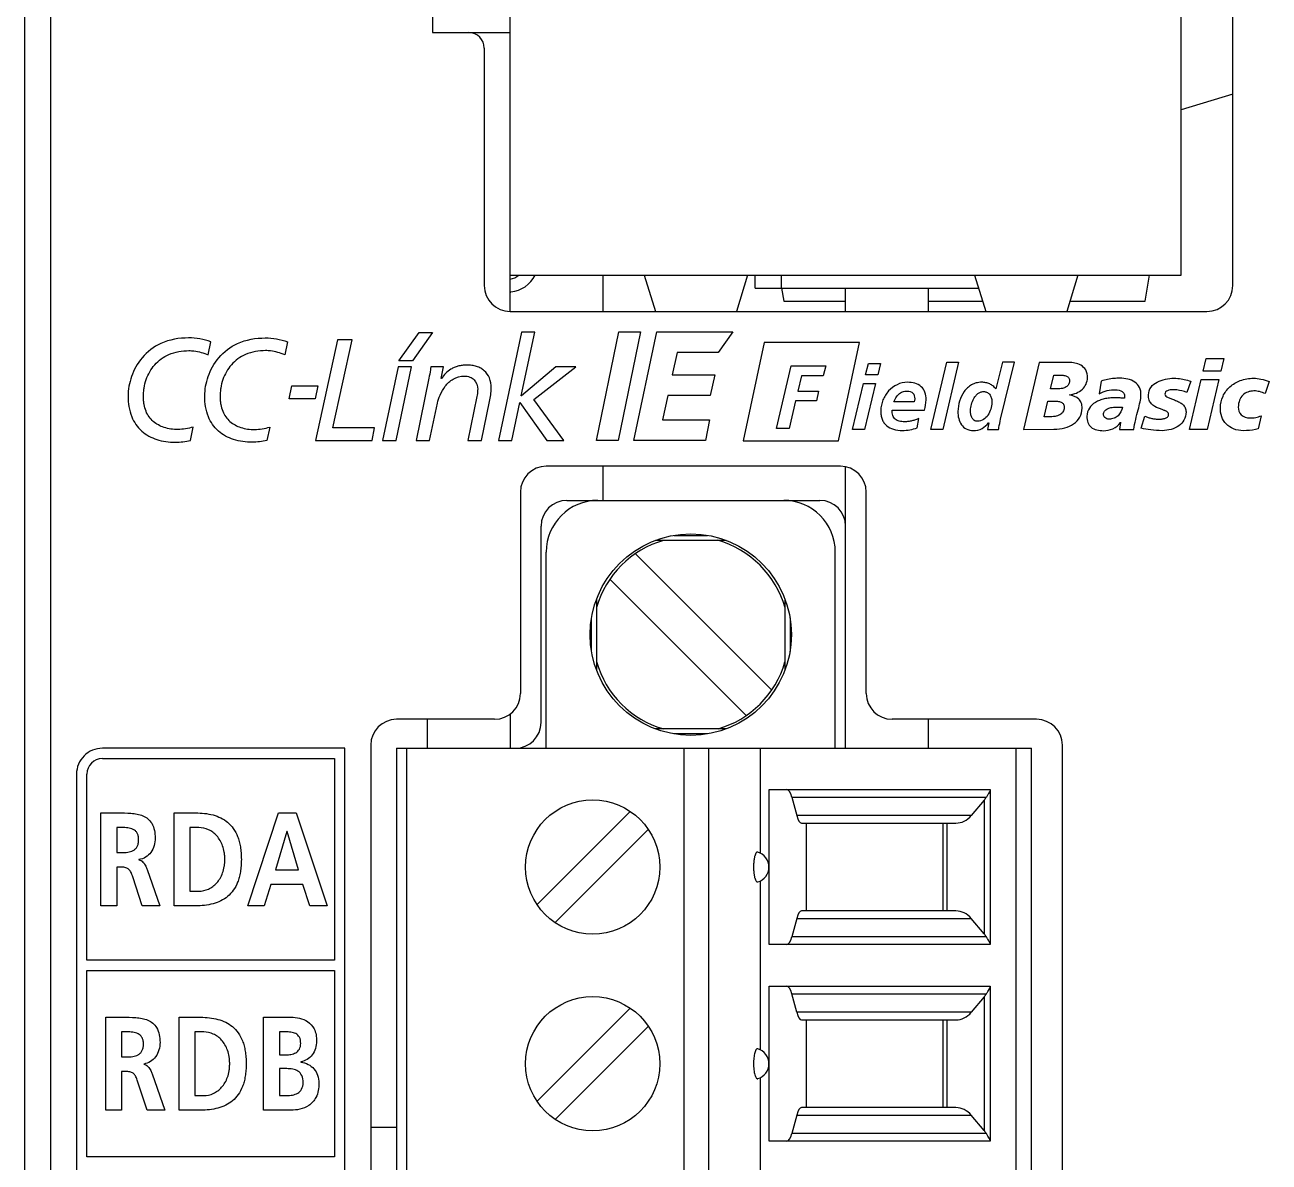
# Model space of a CAD drawing. Extents: x 174.2 to 222.4, y 163.3 to 260.6.
# Drawn here: x 174.17 to 198.28, y 188.76 to 210.78 of the extents above; entities that cross this region are included whole.
import ezdxf

# ---------------------------------------------------------------- set-up
doc = ezdxf.new("R2010")
doc.units = 0
doc.header["$LTSCALE"] = 23.1
doc.layers.get('0').update_dxf_attribs({"linetype": 'CONTINUOUS'})

msp = doc.modelspace()

# ---------------------------------------------------------------- linework, layer by layer
at = {"color": 7, "linetype": 'Continuous'}
for p, q in [((174.173, 168.135), (174.173, 257.135)), ((183.573, 205.235), (183.573, 222.035)), ((197.573, 205.735), (197.573, 221.535)), ((196.573, 205.935), (196.573, 221.335)), ((174.673, 167.635), (174.673, 216.721)), ((182.073, 216.635), (182.073, 210.635)), ((182.073, 210.635), (183.573, 210.635)), ((183.073, 210.335), (183.073, 205.735)), ((197.573, 209.44), (196.573, 209.135)), ((197.558, 209.435), (197.573, 209.435)), ((183.573, 205.935), (196.573, 205.935)), ((185.373, 205.235), (185.373, 205.935)), ((186.173, 205.935), (186.387, 205.235)), ((188.173, 205.935), (187.96, 205.235)), ((188.323, 205.685), (188.323, 205.935)), ((188.823, 205.935), (188.823, 205.685)), ((192.573, 205.935), (192.787, 205.235)), ((194.573, 205.935), (194.36, 205.235)), ((195.873, 205.435), (195.957, 205.935)), ((183.573, 205.61), (183.589, 205.61)), ((188.323, 205.685), (192.65, 205.685)), ((188.832, 205.685), (188.873, 205.435)), ((190.073, 205.235), (190.073, 205.685)), ((191.673, 205.685), (191.673, 205.235)), ((188.873, 205.435), (190.073, 205.435)), ((191.673, 205.435), (192.726, 205.435)), ((194.421, 205.435), (195.873, 205.435)), ((183.573, 205.235), (197.073, 205.235)), ((177.724, 204.394), (177.775, 204.645)), ((179.26, 204.645), (179.208, 204.394)), ((180.228, 204.685), (179.806, 202.734)), ((180.142, 202.98), (180.511, 204.685)), ((180.511, 204.685), (180.228, 204.685)), ((181.42, 204.275), (181.81, 204.829)), ((182.073, 204.829), (181.683, 204.275)), ((181.81, 204.829), (182.073, 204.829)), ((183.793, 204.833), (183.347, 202.735)), ((183.79, 203.602), (184.055, 204.833)), ((184.055, 204.833), (183.793, 204.833)), ((185.246, 202.736), (185.682, 204.836)), ((186.1, 204.836), (185.664, 202.736)), ((185.682, 204.836), (186.1, 204.836)), ((185.968, 202.736), (186.419, 204.836)), ((186.419, 204.836), (187.886, 204.836)), ((187.886, 204.836), (187.604, 204.439)), ((186.809, 204.439), (186.713, 204.005)), ((187.604, 204.439), (186.809, 204.439)), ((188.495, 204.635), (188.09, 202.727)), ((190.34, 204.635), (188.495, 204.635)), ((189.935, 202.727), (190.34, 204.635)), ((181.404, 204.162), (181.102, 202.735)), ((181.365, 202.735), (181.666, 204.162)), ((181.666, 204.162), (181.404, 204.162)), ((181.683, 204.275), (181.42, 204.275)), ((182.285, 204.162), (182.038, 204.162)), ((182.24, 203.936), (182.285, 204.162)), ((184.458, 204.162), (183.795, 203.602)), ((184.036, 203.53), (184.844, 204.162)), ((184.844, 204.162), (184.458, 204.162)), ((188.736, 202.97), (189.02, 204.18)), ((189.02, 204.18), (189.687, 204.18)), ((189.687, 204.18), (189.641, 203.989)), ((190.461, 204.004), (190.516, 204.226)), ((190.516, 204.226), (190.748, 204.226)), ((190.748, 204.226), (190.694, 204.004)), ((191.723, 202.948), (192.031, 204.249)), ((192.263, 204.249), (191.956, 202.948)), ((192.031, 204.249), (192.263, 204.249)), ((193.109, 204.249), (192.984, 203.735)), ((193.073, 203.146), (193.342, 204.249)), ((193.342, 204.249), (193.109, 204.249)), ((193.822, 204.247), (193.516, 202.948)), ((194.4, 204.247), (193.822, 204.247)), ((197.001, 204.076), (197.06, 204.322)), ((197.06, 204.322), (197.399, 204.322)), ((197.399, 204.322), (197.34, 204.076)), ((182, 203.944), (181.751, 202.735)), ((182.246, 203.936), (182.24, 203.936)), ((186.713, 204.005), (187.539, 204.005)), ((187.539, 204.005), (187.452, 203.608)), ((189.218, 203.989), (189.147, 203.69)), ((189.641, 203.989), (189.218, 203.989)), ((190.694, 204.004), (190.461, 204.004)), ((194.045, 203.733), (194.108, 204.001)), ((194.108, 204.001), (194.198, 204.001)), ((197.34, 204.076), (197.001, 204.076)), ((179.291, 203.544), (179.345, 203.791)), ((179.345, 203.791), (179.85, 203.791)), ((179.85, 203.791), (179.799, 203.544)), ((189.147, 203.69), (189.55, 203.69)), ((189.55, 203.69), (189.508, 203.5)), ((190.208, 202.948), (190.421, 203.841)), ((190.421, 203.841), (190.653, 203.841)), ((190.653, 203.841), (190.44, 202.948)), ((194.176, 203.733), (194.045, 203.733)), ((195.025, 203.884), (194.985, 203.64)), ((196.759, 203.883), (196.683, 203.663)), ((196.737, 202.948), (196.963, 203.918)), ((196.963, 203.918), (197.302, 203.918)), ((197.302, 203.918), (197.076, 202.948)), ((198.277, 203.875), (198.199, 203.642)), ((179.799, 203.544), (179.291, 203.544)), ((182.013, 202.735), (182.165, 203.455)), ((182.931, 203.589), (182.755, 202.735)), ((183.018, 202.735), (183.174, 203.488)), ((183.61, 202.735), (183.765, 203.468)), ((183.765, 203.468), (184.282, 202.735)), ((183.795, 203.602), (183.79, 203.602)), ((184.617, 202.735), (184.036, 203.53)), ((186.629, 203.608), (186.527, 203.133)), ((187.452, 203.608), (186.629, 203.608)), ((189.102, 203.5), (188.978, 202.97)), ((189.508, 203.5), (189.102, 203.5)), ((191.404, 203.482), (191.01, 203.482)), ((193.917, 203.193), (193.989, 203.499)), ((193.989, 203.499), (194.073, 203.499)), ((194.409, 203.616), (194.409, 203.619)), ((190.975, 203.322), (191.604, 203.322)), ((195.797, 202.975), (195.87, 203.205)), ((198.122, 203.214), (198.067, 202.962)), ((177.379, 202.736), (177.433, 202.996)), ((178.918, 202.996), (178.863, 202.735)), ((180.949, 202.98), (180.142, 202.98)), ((180.899, 202.734), (180.949, 202.98)), ((186.527, 203.133), (187.437, 203.133)), ((187.437, 203.133), (187.356, 202.736)), ((188.978, 202.97), (188.736, 202.97)), ((191.459, 202.978), (191.493, 203.161)), ((192.845, 203.08), (192.819, 202.948)), ((192.841, 203.08), (192.845, 203.08)), ((193.516, 202.948), (194.109, 202.955)), ((194.011, 203.193), (193.917, 203.193)), ((195.399, 203.083), (195.381, 202.948)), ((195.395, 203.083), (195.396, 203.087)), ((195.396, 203.087), (195.399, 203.083)), ((179.806, 202.734), (180.899, 202.734)), ((181.102, 202.735), (181.365, 202.735)), ((181.751, 202.735), (182.013, 202.735)), ((182.755, 202.735), (183.018, 202.735)), ((183.347, 202.735), (183.61, 202.735)), ((184.282, 202.735), (184.617, 202.735)), ((185.664, 202.736), (185.246, 202.736)), ((187.356, 202.736), (185.968, 202.736)), ((188.09, 202.727), (189.935, 202.727)), ((190.44, 202.948), (190.208, 202.948)), ((191.956, 202.948), (191.723, 202.948)), ((192.819, 202.948), (193.036, 202.948)), ((195.381, 202.948), (195.655, 202.948)), ((197.076, 202.948), (196.737, 202.948)), ((189.973, 202.235), (184.273, 202.235)), ((185.373, 201.575), (185.373, 202.235)), ((190.073, 196.775), (190.073, 202.225)), ((183.773, 201.735), (183.773, 197.835)), ((184.673, 201.575), (189.573, 201.575)), ((190.473, 197.835), (190.473, 201.735)), ((184.173, 197.275), (184.173, 201.075)), ((187.76, 200.8), (186.387, 200.8)), ((186.748, 200.898), (187.399, 200.898)), ((184.273, 196.775), (184.273, 200.575)), ((188.641, 197.902), (186, 200.543)), ((189.873, 196.775), (189.873, 200.575)), ((185.505, 200.049), (188.146, 197.407)), ((185.248, 199.662), (185.248, 198.289)), ((188.898, 199.662), (188.898, 198.289)), ((185.151, 198.65), (185.151, 199.301)), ((188.996, 199.301), (188.996, 198.65)), ((183.573, 197.437), (183.573, 196.775)), ((183.273, 197.335), (181.373, 197.335)), ((181.973, 196.775), (181.973, 197.335)), ((193.773, 197.335), (190.973, 197.335)), ((191.673, 197.335), (191.673, 196.775)), ((187.76, 197.15), (186.387, 197.15)), ((187.399, 197.053), (186.748, 197.053)), ((180.374, 196.775), (175.674, 196.775)), ((180.374, 176.935), (180.374, 196.775)), ((180.873, 196.835), (180.873, 176.835)), ((181.373, 196.775), (181.373, 176.935)), ((181.373, 196.775), (193.673, 196.775)), ((181.573, 176.935), (181.573, 196.775)), ((186.941, 196.775), (186.941, 176.935)), ((187.424, 176.935), (187.424, 196.775)), ((188.424, 194.744), (188.424, 196.775)), ((193.373, 196.775), (193.373, 176.935)), ((193.673, 176.935), (193.673, 196.775)), ((194.273, 176.835), (194.273, 196.835)), ((175.674, 196.575), (180.174, 196.575)), ((180.174, 196.575), (180.174, 192.67)), ((175.174, 196.275), (175.174, 177.435)), ((175.374, 192.67), (175.374, 196.275)), ((188.589, 195.975), (192.873, 195.975)), ((188.589, 194.476), (188.589, 195.975)), ((192.873, 195.975), (192.873, 192.975)), ((189.031, 195.829), (192.8, 195.829)), ((189.031, 195.829), (189.126, 195.472)), ((192.756, 195.768), (192.508, 195.472)), ((192.756, 195.768), (192.756, 193.183)), ((175.645, 193.723), (175.645, 195.523)), ((175.645, 195.523), (175.976, 195.523)), ((177.065, 193.723), (177.065, 195.523)), ((177.065, 195.523), (177.483, 195.523)), ((178.49, 193.723), (179.086, 195.523)), ((179.086, 195.523), (179.432, 195.523)), ((179.432, 195.523), (180.032, 193.723)), ((184.096, 193.752), (185.898, 195.553)), ((192.508, 195.472), (189.126, 195.472)), ((189.221, 195.325), (192.211, 195.325)), ((189.313, 193.625), (189.313, 195.325)), ((191.958, 195.325), (191.958, 193.625)), ((192.04, 193.625), (192.04, 195.325)), ((175.952, 195.239), (175.952, 194.755)), ((176.053, 195.239), (175.952, 195.239)), ((177.372, 195.239), (177.372, 194.007)), ((177.543, 195.239), (177.372, 195.239)), ((179.25, 195.162), (179.029, 194.419)), ((179.255, 195.162), (179.25, 195.162)), ((179.476, 194.419), (179.255, 195.162)), ((186.251, 195.199), (184.449, 193.398)), ((175.952, 194.755), (176.053, 194.755)), ((176.381, 194.618), (176.381, 194.613)), ((175.952, 194.471), (175.952, 193.723)), ((176.05, 194.471), (175.952, 194.471)), ((176.447, 193.723), (176.263, 194.285)), ((176.543, 194.427), (176.789, 193.723)), ((179.029, 194.419), (179.476, 194.419)), ((188.589, 192.975), (188.589, 194.476)), ((178.941, 194.135), (178.808, 193.723)), ((179.561, 194.135), (178.941, 194.135)), ((179.693, 193.723), (179.561, 194.135)), ((188.424, 190.934), (188.424, 194.207)), ((177.372, 194.007), (177.543, 194.007)), ((175.952, 193.723), (175.645, 193.723)), ((176.789, 193.723), (176.447, 193.723)), ((177.483, 193.723), (177.065, 193.723)), ((178.808, 193.723), (178.49, 193.723)), ((180.032, 193.723), (179.693, 193.723)), ((192.211, 193.625), (189.221, 193.625)), ((189.126, 193.479), (189.031, 193.122)), ((189.126, 193.479), (192.508, 193.479)), ((192.756, 193.183), (192.508, 193.479)), ((192.8, 193.122), (189.031, 193.122)), ((192.873, 192.975), (188.589, 192.975)), ((180.174, 192.67), (175.374, 192.67)), ((175.374, 188.86), (175.374, 192.47)), ((175.374, 192.47), (180.174, 192.47)), ((180.174, 192.47), (180.174, 188.86)), ((188.589, 192.165), (192.873, 192.165)), ((188.589, 190.665), (188.589, 192.165)), ((192.873, 192.165), (192.873, 189.165)), ((189.031, 192.019), (192.8, 192.019)), ((189.126, 191.662), (189.031, 192.019)), ((192.756, 191.958), (192.508, 191.662)), ((192.756, 191.958), (192.756, 189.373)), ((184.096, 189.942), (185.898, 191.743)), ((192.508, 191.662), (189.126, 191.662)), ((175.74, 189.766), (175.74, 191.565)), ((175.74, 191.565), (176.07, 191.565)), ((177.16, 189.766), (177.16, 191.565)), ((177.16, 191.565), (177.578, 191.565)), ((178.797, 189.766), (178.797, 191.565)), ((178.797, 191.565), (179.331, 191.565)), ((186.251, 191.389), (184.449, 189.588)), ((189.221, 191.515), (192.211, 191.515)), ((189.313, 189.815), (189.313, 191.515)), ((191.958, 191.515), (191.958, 189.815)), ((192.04, 189.815), (192.04, 191.515)), ((176.046, 191.282), (176.046, 190.797)), ((176.147, 191.282), (176.046, 191.282)), ((177.466, 191.282), (177.466, 190.049)), ((177.637, 191.282), (177.466, 191.282)), ((179.103, 191.282), (179.103, 190.838)), ((179.222, 191.282), (179.103, 191.282)), ((176.046, 190.797), (176.147, 190.797)), ((179.103, 190.838), (179.228, 190.838)), ((179.52, 190.702), (179.52, 190.697)), ((188.589, 189.165), (188.589, 190.665)), ((176.046, 190.513), (176.046, 189.766)), ((176.145, 190.513), (176.046, 190.513)), ((176.476, 190.66), (176.476, 190.655)), ((176.638, 190.47), (176.883, 189.766)), ((179.248, 190.57), (179.103, 190.57)), ((179.103, 190.57), (179.103, 190.049)), ((176.541, 189.766), (176.357, 190.328)), ((188.424, 187.124), (188.424, 190.397)), ((177.466, 190.049), (177.637, 190.049)), ((179.103, 190.049), (179.248, 190.049)), ((176.046, 189.766), (175.74, 189.766)), ((176.883, 189.766), (176.541, 189.766)), ((177.578, 189.766), (177.16, 189.766)), ((179.331, 189.766), (178.797, 189.766)), ((192.211, 189.815), (189.221, 189.815)), ((189.126, 189.669), (189.031, 189.312)), ((189.126, 189.669), (192.508, 189.669)), ((192.756, 189.373), (192.508, 189.669)), ((180.873, 189.435), (181.373, 189.435)), ((192.8, 189.312), (189.031, 189.312)), ((192.873, 189.165), (188.589, 189.165)), ((180.174, 188.86), (175.374, 188.86))]:
    msp.add_line(p, q, dxfattribs=at)
for centre, radius in [((187.073, 198.975), 1.95), ((185.173, 194.475), 1.3), ((185.173, 190.665), 1.3)]:
    msp.add_circle(centre, radius, dxfattribs=at)
for centre, radius, start, end in [((182.773, 210.335), 0.3, 0, 90), ((183.523, 206.207), 0.35, 278.2132, 309.1535), ((183.523, 206.207), 0.6, 276.2707, 333.1054), ((183.573, 205.735), 0.5, 180, 270), ((197.073, 205.735), 0.5, 270, 0), ((184.273, 201.735), 0.5, 90, 180), ((189.973, 201.735), 0.5, 0, 90), ((184.673, 201.075), 0.5, 90, 180), ((185.273, 200.575), 1, 90, 180), ((188.873, 200.575), 1, 0, 90), ((189.573, 201.075), 0.5, 0, 90), ((187.073, 198.975), 1.9, 106.1373, 163.8627), ((187.073, 198.975), 1.9, 15.9444, 74.0556), ((187.073, 198.975), 1.9, 195.9444, 254.0556), ((187.073, 198.975), 1.9, 286.1373, 343.8627), ((183.273, 197.835), 0.5, 270, 0), ((190.973, 197.835), 0.5, 180, 270), ((181.373, 196.835), 0.5, 90, 180), ((183.673, 197.275), 0.5, 270, 0), ((193.773, 196.835), 0.5, 0, 90), ((175.674, 196.275), 0.3, 90.0196, 179.9475), ((188.288, 194.475), 0.3, 285.7837, 74.2163), ((188.288, 190.665), 0.3, 285.7837, 74.2163)]:
    msp.add_arc(centre, radius, start, end, dxfattribs=at)
for centre, ratio, start_param, end_param in [((188.936, 195.475), 0.267949, -0.785398, 0), ((192.373, 196.09), 1, -2.268928, -2.11904), ((189.221, 195.825), 0.267949, -3.926991, -3.141593), ((192.211, 195.825), 0.8391, -3.141593, -2.356194), ((189.221, 193.125), 0.267949, 0, 0.785398), ((192.211, 193.125), 0.8391, -0.785398, 0), ((188.936, 193.475), 0.267949, -3.141593, -2.356194), ((192.373, 192.861), 1, -1.022553, -0.872665), ((188.936, 191.665), 0.267949, -0.785398, 0), ((192.373, 192.28), 1, -2.268928, -2.11904), ((189.221, 192.015), 0.267949, -3.926991, -3.141593), ((192.211, 192.015), 0.8391, -3.141593, -2.356194), ((189.221, 189.315), 0.267949, 0, 0.785398), ((192.211, 189.315), 0.8391, -0.785398, 0), ((188.936, 189.665), 0.267949, -3.141593, -2.356194), ((192.373, 189.051), 1, -1.022553, -0.872665)]:
    msp.add_ellipse(centre, major_axis=(0, 0.5), ratio=ratio, start_param=start_param, end_param=end_param, dxfattribs=at)
for points, knots in [([(177.345, 204.721), (177.162, 204.721), (176.819, 204.663), (176.428, 204.366), (176.221, 203.99), (176.173, 203.722), (176.173, 203.594)], [0, 0, 0, 0, 0.303798, 0.556072, 0.787884, 1, 1, 1, 1]), ([(177.659, 203.594), (177.659, 203.722), (177.706, 203.99), (177.913, 204.366), (178.304, 204.663), (178.648, 204.721), (178.831, 204.721)], [0, 0, 0, 0, 0.212098, 0.443897, 0.696173, 1, 1, 1, 1]), ([(177.136, 202.948), (177.047, 202.948), (176.875, 202.969), (176.684, 203.07), (176.575, 203.191), (176.514, 203.303), (176.484, 203.41), (176.472, 203.505), (176.469, 203.583), (176.472, 203.666), (176.485, 203.779), (176.519, 203.915), (176.588, 204.068), (176.717, 204.252), (176.969, 204.434), (177.219, 204.475), (177.351, 204.475)], [0, 0, 0, 0, 0.109413, 0.208196, 0.257007, 0.307847, 0.363002, 0.392941, 0.424786, 0.459832, 0.49464, 0.563441, 0.63137, 0.69902, 0.838279, 1, 1, 1, 1]), ([(177.351, 204.475), (177.383, 204.475), (177.511, 204.467), (177.636, 204.431), (177.724, 204.394)], [0, 0, 0, 0, 0.252271, 1, 1, 1, 1]), ([(178.836, 204.475), (178.704, 204.475), (178.454, 204.434), (178.202, 204.252), (178.073, 204.068), (178.004, 203.915), (177.971, 203.779), (177.957, 203.666), (177.954, 203.583), (177.957, 203.505), (177.97, 203.41), (178, 203.303), (178.061, 203.191), (178.17, 203.07), (178.36, 202.969), (178.532, 202.948), (178.621, 202.948)], [0, 0, 0, 0, 0.161795, 0.301042, 0.368684, 0.436612, 0.505422, 0.540237, 0.575291, 0.607143, 0.637089, 0.692254, 0.743099, 0.791905, 0.890653, 1, 1, 1, 1]), ([(179.208, 204.394), (179.12, 204.431), (178.996, 204.467), (178.868, 204.475), (178.836, 204.475)], [0, 0, 0, 0, 0.747421, 1, 1, 1, 1]), ([(182.038, 204.162), (182.036, 204.142), (182.025, 204.069), (182.01, 203.996), (182, 203.944)], [0, 0, 0, 0, 0.279474, 1, 1, 1, 1]), ([(183.174, 203.488), (183.183, 203.531), (183.199, 203.617), (183.214, 203.771), (183.19, 203.942), (183.1, 204.072), (183.005, 204.137), (182.923, 204.171), (182.847, 204.188), (182.783, 204.194), (182.734, 204.196), (182.687, 204.195), (182.631, 204.189), (182.564, 204.176), (182.492, 204.151), (182.408, 204.108), (182.321, 204.039), (182.268, 203.971), (182.246, 203.936)], [0, 0, 0, 0, 0.083211, 0.16669, 0.293873, 0.402183, 0.455873, 0.511702, 0.570993, 0.602225, 0.634585, 0.663449, 0.69105, 0.742959, 0.791307, 0.836893, 0.921774, 1, 1, 1, 1]), ([(194.759, 203.949), (194.76, 204.001), (194.742, 204.101), (194.637, 204.198), (194.518, 204.239), (194.438, 204.247), (194.4, 204.247)], [0, 0, 0, 0, 0.293794, 0.540461, 0.782119, 1, 1, 1, 1]), ([(182.165, 203.455), (182.176, 203.509), (182.215, 203.625), (182.31, 203.793), (182.465, 203.943), (182.611, 203.983), (182.685, 203.983)], [0, 0, 0, 0, 0.207053, 0.459289, 0.722321, 1, 1, 1, 1]), ([(182.685, 203.983), (182.722, 203.983), (182.793, 203.972), (182.91, 203.896), (182.945, 203.789), (182.945, 203.723)], [0, 0, 0, 0, 0.27163, 0.512933, 1, 1, 1, 1]), ([(194.198, 204.001), (194.227, 204.001), (194.28, 204), (194.351, 203.987), (194.405, 203.945), (194.411, 203.902), (194.411, 203.881)], [0, 0, 0, 0, 0.317825, 0.56811, 0.769832, 1, 1, 1, 1]), ([(194.409, 203.619), (194.5, 203.63), (194.634, 203.681), (194.739, 203.825), (194.758, 203.908), (194.759, 203.949)], [0, 0, 0, 0, 0.524204, 0.759807, 1, 1, 1, 1]), ([(195.383, 203.94), (195.347, 203.94), (195.226, 203.936), (195.106, 203.911), (195.025, 203.884)], [0, 0, 0, 0, 0.290837, 1, 1, 1, 1]), ([(195.655, 202.948), (195.675, 203.077), (195.72, 203.255), (195.778, 203.474), (195.803, 203.618), (195.782, 203.763), (195.644, 203.918), (195.484, 203.94), (195.383, 203.94)], [0, 0, 0, 0, 0.308975, 0.432224, 0.533014, 0.654776, 0.760679, 1, 1, 1, 1]), ([(195.94, 203.621), (195.942, 203.673), (195.977, 203.777), (196.108, 203.877), (196.267, 203.928), (196.381, 203.94), (196.439, 203.94)], [0, 0, 0, 0, 0.23645, 0.473576, 0.733653, 1, 1, 1, 1]), ([(196.439, 203.94), (196.461, 203.94), (196.57, 203.933), (196.677, 203.909), (196.759, 203.883)], [0, 0, 0, 0, 0.210315, 1, 1, 1, 1]), ([(197.333, 203.368), (197.335, 203.445), (197.369, 203.597), (197.509, 203.787), (197.72, 203.913), (197.887, 203.94), (197.974, 203.94)], [0, 0, 0, 0, 0.241971, 0.478856, 0.726287, 1, 1, 1, 1]), ([(197.974, 203.94), (198.023, 203.94), (198.126, 203.925), (198.227, 203.896), (198.277, 203.875)], [0, 0, 0, 0, 0.472055, 1, 1, 1, 1]), ([(182.945, 203.723), (182.945, 203.714), (182.943, 203.669), (182.937, 203.624), (182.931, 203.589)], [0, 0, 0, 0, 0.201606, 1, 1, 1, 1]), ([(191.274, 203.862), (191.204, 203.862), (191.065, 203.83), (190.925, 203.723), (190.841, 203.613), (190.794, 203.521), (190.768, 203.438), (190.756, 203.369), (190.753, 203.319), (190.753, 203.271), (190.759, 203.212), (190.776, 203.146), (190.813, 203.077), (190.88, 203.001), (191.004, 202.939), (191.115, 202.928), (191.174, 202.928)], [0, 0, 0, 0, 0.141157, 0.279064, 0.348744, 0.41867, 0.488647, 0.523662, 0.558694, 0.591166, 0.621599, 0.677408, 0.728689, 0.778152, 0.880783, 1, 1, 1, 1]), ([(191.01, 203.482), (191.032, 203.537), (191.072, 203.62), (191.175, 203.684), (191.235, 203.692), (191.267, 203.692)], [0, 0, 0, 0, 0.499448, 0.731575, 1, 1, 1, 1]), ([(191.267, 203.692), (191.305, 203.692), (191.393, 203.67), (191.411, 203.581), (191.411, 203.543)], [0, 0, 0, 0, 0.500958, 1, 1, 1, 1]), ([(191.632, 203.522), (191.633, 203.572), (191.623, 203.667), (191.517, 203.829), (191.366, 203.862), (191.274, 203.862)], [0, 0, 0, 0, 0.270881, 0.501371, 1, 1, 1, 1]), ([(192.984, 203.735), (192.967, 203.755), (192.93, 203.792), (192.865, 203.833), (192.804, 203.853), (192.753, 203.861), (192.707, 203.863), (192.657, 203.86), (192.589, 203.847), (192.511, 203.816), (192.431, 203.757), (192.344, 203.656), (192.272, 203.501), (192.25, 203.366), (192.249, 203.298)], [0, 0, 0, 0, 0.070358, 0.137351, 0.205021, 0.240531, 0.277818, 0.327166, 0.374113, 0.463364, 0.550394, 0.638079, 0.818084, 1, 1, 1, 1]), ([(192.492, 203.319), (192.493, 203.357), (192.507, 203.437), (192.544, 203.533), (192.591, 203.603), (192.634, 203.645), (192.677, 203.67), (192.715, 203.68), (192.742, 203.682), (192.766, 203.681), (192.792, 203.676), (192.821, 203.665), (192.85, 203.643), (192.881, 203.605), (192.904, 203.546), (192.909, 203.496), (192.908, 203.47)], [0, 0, 0, 0, 0.146223, 0.309433, 0.389512, 0.466087, 0.540078, 0.577494, 0.61628, 0.643517, 0.669057, 0.716552, 0.761825, 0.807074, 0.901133, 1, 1, 1, 1]), ([(194.411, 203.881), (194.41, 203.86), (194.398, 203.816), (194.345, 203.767), (194.268, 203.738), (194.208, 203.733), (194.176, 203.733)], [0, 0, 0, 0, 0.206335, 0.421062, 0.679374, 1, 1, 1, 1]), ([(194.985, 203.64), (195.035, 203.665), (195.137, 203.708), (195.248, 203.717), (195.302, 203.717)], [0, 0, 0, 0, 0.507016, 1, 1, 1, 1]), ([(195.302, 203.717), (195.347, 203.717), (195.414, 203.704), (195.47, 203.644), (195.478, 203.608), (195.478, 203.592)], [0, 0, 0, 0, 0.568148, 0.790168, 1, 1, 1, 1]), ([(196.416, 203.717), (196.397, 203.717), (196.361, 203.715), (196.311, 203.703), (196.269, 203.678), (196.258, 203.647), (196.257, 203.633)], [0, 0, 0, 0, 0.284153, 0.548669, 0.776379, 1, 1, 1, 1]), ([(196.683, 203.663), (196.621, 203.688), (196.531, 203.713), (196.44, 203.717), (196.416, 203.717)], [0, 0, 0, 0, 0.735407, 1, 1, 1, 1]), ([(198.199, 203.642), (198.165, 203.658), (198.112, 203.678), (198.039, 203.692), (197.981, 203.696), (197.922, 203.691), (197.846, 203.671), (197.761, 203.618), (197.694, 203.512), (197.681, 203.426), (197.679, 203.381)], [0, 0, 0, 0, 0.157083, 0.235011, 0.313274, 0.401477, 0.484865, 0.643611, 0.808424, 1, 1, 1, 1]), ([(176.173, 203.594), (176.173, 203.459), (176.208, 203.205), (176.417, 202.897), (176.676, 202.76), (176.905, 202.71), (177.076, 202.699), (177.236, 202.707), (177.332, 202.724), (177.379, 202.736)], [0, 0, 0, 0, 0.233868, 0.428818, 0.620637, 0.723431, 0.832402, 0.916204, 1, 1, 1, 1]), ([(178.576, 202.702), (178.454, 202.702), (178.218, 202.73), (177.902, 202.897), (177.693, 203.205), (177.659, 203.459), (177.659, 203.594)], [0, 0, 0, 0, 0.253924, 0.484519, 0.718846, 1, 1, 1, 1]), ([(192.908, 203.47), (192.907, 203.427), (192.892, 203.341), (192.838, 203.225), (192.751, 203.133), (192.669, 203.107), (192.629, 203.107)], [0, 0, 0, 0, 0.256039, 0.515511, 0.760662, 1, 1, 1, 1]), ([(194.073, 203.499), (194.107, 203.499), (194.167, 203.497), (194.247, 203.484), (194.304, 203.438), (194.308, 203.391), (194.308, 203.368)], [0, 0, 0, 0, 0.334312, 0.581735, 0.774211, 1, 1, 1, 1]), ([(194.654, 203.364), (194.655, 203.397), (194.646, 203.461), (194.572, 203.571), (194.474, 203.606), (194.409, 203.616)], [0, 0, 0, 0, 0.254994, 0.488052, 1, 1, 1, 1]), ([(195.473, 203.553), (195.445, 203.555), (195.385, 203.56), (195.289, 203.564), (195.186, 203.559), (195.085, 203.543), (194.993, 203.515), (194.889, 203.466), (194.781, 203.371), (194.75, 203.26), (194.748, 203.206)], [0, 0, 0, 0, 0.091895, 0.200794, 0.321067, 0.434617, 0.540782, 0.639613, 0.819119, 1, 1, 1, 1]), ([(196.26, 203.313), (196.242, 203.32), (196.2, 203.335), (196.108, 203.367), (196.007, 203.419), (195.946, 203.522), (195.939, 203.587), (195.94, 203.621)], [0, 0, 0, 0, 0.117561, 0.277784, 0.609028, 0.785105, 1, 1, 1, 1]), ([(196.257, 203.633), (196.257, 203.602), (196.318, 203.566), (196.39, 203.54), (196.465, 203.512), (196.54, 203.478), (196.607, 203.434), (196.658, 203.37), (196.668, 203.315), (196.668, 203.288)], [0, 0, 0, 0, 0.160418, 0.286851, 0.430673, 0.578642, 0.72061, 0.855468, 1, 1, 1, 1]), ([(191.493, 203.161), (191.471, 203.151), (191.427, 203.134), (191.358, 203.113), (191.3, 203.102), (191.253, 203.098), (191.21, 203.097), (191.163, 203.099), (191.1, 203.11), (191.03, 203.141), (190.979, 203.223), (190.974, 203.287), (190.975, 203.322)], [0, 0, 0, 0, 0.107498, 0.214183, 0.320462, 0.373722, 0.427237, 0.511964, 0.587297, 0.716515, 0.841988, 1, 1, 1, 1]), ([(192.249, 203.298), (192.248, 203.251), (192.256, 203.161), (192.307, 203.036), (192.409, 202.945), (192.5, 202.928), (192.546, 202.928)], [0, 0, 0, 0, 0.263349, 0.506014, 0.738607, 1, 1, 1, 1]), ([(192.629, 203.107), (192.605, 203.107), (192.556, 203.12), (192.512, 203.18), (192.494, 203.248), (192.491, 203.295), (192.492, 203.319)], [0, 0, 0, 0, 0.258354, 0.495055, 0.748436, 1, 1, 1, 1]), ([(194.308, 203.368), (194.307, 203.34), (194.292, 203.283), (194.221, 203.225), (194.124, 203.197), (194.051, 203.193), (194.011, 203.193)], [0, 0, 0, 0, 0.218425, 0.431079, 0.686692, 1, 1, 1, 1]), ([(194.109, 202.955), (194.179, 202.956), (194.313, 202.971), (194.493, 203.044), (194.624, 203.18), (194.652, 203.303), (194.654, 203.364)], [0, 0, 0, 0, 0.279211, 0.527095, 0.755144, 1, 1, 1, 1]), ([(194.748, 203.206), (194.747, 203.164), (194.755, 203.085), (194.849, 202.946), (194.982, 202.925), (195.065, 202.925)], [0, 0, 0, 0, 0.259738, 0.481726, 1, 1, 1, 1]), ([(195.066, 203.245), (195.067, 203.266), (195.086, 203.312), (195.152, 203.355), (195.242, 203.381), (195.31, 203.384), (195.348, 203.383)], [0, 0, 0, 0, 0.183299, 0.400443, 0.672913, 1, 1, 1, 1]), ([(195.177, 203.149), (195.148, 203.149), (195.092, 203.167), (195.066, 203.222), (195.066, 203.245)], [0, 0, 0, 0, 0.554751, 1, 1, 1, 1]), ([(195.437, 203.378), (195.424, 203.317), (195.382, 203.227), (195.274, 203.159), (195.21, 203.149), (195.177, 203.149)], [0, 0, 0, 0, 0.494649, 0.735637, 1, 1, 1, 1]), ([(195.348, 203.383), (195.354, 203.383), (195.383, 203.383), (195.414, 203.382), (195.437, 203.378)], [0, 0, 0, 0, 0.20789, 1, 1, 1, 1]), ([(195.87, 203.205), (195.891, 203.195), (195.934, 203.179), (195.991, 203.165), (196.036, 203.156), (196.071, 203.152), (196.1, 203.15), (196.123, 203.149), (196.138, 203.149), (196.152, 203.149), (196.169, 203.149), (196.194, 203.151), (196.224, 203.154), (196.255, 203.161), (196.283, 203.171), (196.308, 203.186), (196.323, 203.203), (196.329, 203.22), (196.332, 203.237), (196.329, 203.258), (196.31, 203.287), (196.283, 203.302), (196.263, 203.311), (196.26, 203.313)], [0, 0, 0, 0, 0.112084, 0.224296, 0.280523, 0.336836, 0.393244, 0.421487, 0.449756, 0.46748, 0.487758, 0.534016, 0.584722, 0.636341, 0.685883, 0.731521, 0.773942, 0.795485, 0.818518, 0.857069, 0.894287, 0.981619, 1, 1, 1, 1]), ([(196.668, 203.288), (196.666, 203.234), (196.642, 203.127), (196.531, 203.007), (196.377, 202.94), (196.263, 202.926), (196.203, 202.925)], [0, 0, 0, 0, 0.248077, 0.478593, 0.725471, 1, 1, 1, 1]), ([(197.779, 202.925), (197.715, 202.925), (197.592, 202.945), (197.44, 203.045), (197.348, 203.194), (197.331, 203.31), (197.333, 203.368)], [0, 0, 0, 0, 0.274381, 0.516879, 0.75246, 1, 1, 1, 1]), ([(197.679, 203.381), (197.678, 203.328), (197.723, 203.207), (197.846, 203.171), (197.905, 203.171)], [0, 0, 0, 0, 0.472128, 1, 1, 1, 1]), ([(197.905, 203.171), (197.943, 203.171), (198.017, 203.176), (198.088, 203.2), (198.122, 203.214)], [0, 0, 0, 0, 0.508542, 1, 1, 1, 1]), ([(192.546, 202.928), (192.605, 202.928), (192.724, 202.951), (192.808, 203.035), (192.841, 203.08)], [0, 0, 0, 0, 0.512801, 1, 1, 1, 1]), ([(193.036, 202.948), (193.038, 202.961), (193.049, 203.028), (193.063, 203.093), (193.073, 203.146)], [0, 0, 0, 0, 0.197981, 1, 1, 1, 1]), ([(195.065, 202.925), (195.129, 202.925), (195.257, 202.946), (195.361, 203.031), (195.395, 203.083)], [0, 0, 0, 0, 0.502813, 1, 1, 1, 1]), ([(196.203, 202.925), (196.13, 202.924), (195.993, 202.933), (195.858, 202.958), (195.797, 202.975)], [0, 0, 0, 0, 0.536107, 1, 1, 1, 1]), ([(198.067, 202.962), (198.049, 202.956), (197.955, 202.931), (197.857, 202.925), (197.779, 202.925)], [0, 0, 0, 0, 0.196855, 1, 1, 1, 1]), ([(192.873, 195.967), (192.873, 195.964), (192.872, 195.957), (192.868, 195.945), (192.861, 195.931), (192.848, 195.908), (192.827, 195.873), (192.81, 195.845), (192.8, 195.829)], [0, 0, 0, 0, 0.056065, 0.134109, 0.233941, 0.354155, 0.647973, 1, 1, 1, 1]), ([(175.976, 195.523), (176.06, 195.523), (176.185, 195.524), (176.347, 195.504), (176.46, 195.472), (176.56, 195.414), (176.676, 195.279), (176.697, 195.134), (176.697, 195.036)], [0, 0, 0, 0, 0.248653, 0.369681, 0.484606, 0.594946, 0.708442, 1, 1, 1, 1]), ([(177.483, 195.523), (177.596, 195.523), (177.764, 195.507), (177.971, 195.432), (178.106, 195.345), (178.22, 195.222), (178.288, 195.091), (178.328, 194.969), (178.35, 194.864), (178.361, 194.769), (178.366, 194.687), (178.367, 194.623), (178.366, 194.558), (178.361, 194.477), (178.35, 194.382), (178.328, 194.277), (178.288, 194.155), (178.22, 194.024), (178.106, 193.901), (177.971, 193.814), (177.764, 193.738), (177.596, 193.723), (177.483, 193.723)], [0, 0, 0, 0, 0.116992, 0.172303, 0.226718, 0.282805, 0.344261, 0.378359, 0.415358, 0.455748, 0.477365, 0.5, 0.522635, 0.544252, 0.584642, 0.621641, 0.655739, 0.717195, 0.773282, 0.827697, 0.883008, 1, 1, 1, 1]), ([(176.053, 194.755), (176.091, 194.755), (176.148, 194.757), (176.221, 194.773), (176.272, 194.793), (176.317, 194.825), (176.345, 194.863), (176.361, 194.899), (176.37, 194.93), (176.375, 194.959), (176.377, 194.985), (176.377, 195.004), (176.377, 195.024), (176.375, 195.048), (176.37, 195.076), (176.361, 195.106), (176.345, 195.14), (176.317, 195.176), (176.273, 195.205), (176.222, 195.224), (176.149, 195.238), (176.091, 195.239), (176.053, 195.239)], [0, 0, 0, 0, 0.122928, 0.182959, 0.240877, 0.297756, 0.356949, 0.389152, 0.424071, 0.462499, 0.483276, 0.505212, 0.526353, 0.546339, 0.58321, 0.616628, 0.647421, 0.704213, 0.759422, 0.816412, 0.876145, 1, 1, 1, 1]), ([(176.697, 195.036), (176.697, 194.939), (176.657, 194.79), (176.517, 194.658), (176.427, 194.625), (176.381, 194.618)], [0, 0, 0, 0, 0.511691, 0.751907, 1, 1, 1, 1]), ([(177.543, 194.007), (177.607, 194.007), (177.705, 194.029), (177.818, 194.096), (177.895, 194.167), (177.959, 194.256), (178.009, 194.363), (178.034, 194.464), (178.045, 194.552), (178.047, 194.623), (178.045, 194.693), (178.034, 194.782), (178.009, 194.883), (177.959, 194.99), (177.895, 195.079), (177.818, 195.15), (177.705, 195.217), (177.607, 195.239), (177.543, 195.239)], [0, 0, 0, 0, 0.108129, 0.164089, 0.222284, 0.283712, 0.349536, 0.421105, 0.459546, 0.5, 0.540454, 0.578895, 0.650464, 0.716288, 0.777716, 0.835911, 0.891871, 1, 1, 1, 1]), ([(188.37, 194.765), (188.368, 194.765), (188.362, 194.766), (188.354, 194.763), (188.346, 194.757), (188.339, 194.748), (188.332, 194.737), (188.322, 194.717), (188.315, 194.693), (188.308, 194.665), (188.303, 194.642), (188.299, 194.617), (188.296, 194.595), (188.294, 194.577), (188.293, 194.563), (188.292, 194.549), (188.291, 194.537), (188.291, 194.527), (188.291, 194.52), (188.29, 194.512), (188.29, 194.505), (188.29, 194.497), (188.29, 194.491), (188.29, 194.486), (188.29, 194.483), (188.29, 194.481), (188.29, 194.479), (188.29, 194.477), (188.29, 194.476), (188.29, 194.476), (188.29, 194.475)], [0, 0, 0, 0, 0.024354, 0.049653, 0.079188, 0.114578, 0.156798, 0.206145, 0.325692, 0.395223, 0.470517, 0.550908, 0.635653, 0.679409, 0.723948, 0.769162, 0.814936, 0.838009, 0.860972, 0.88393, 0.907301, 0.930689, 0.95409, 0.965819, 0.977528, 0.983423, 0.989196, 0.994794, 0.997759, 1, 1, 1, 1]), ([(176.381, 194.613), (176.411, 194.61), (176.47, 194.574), (176.514, 194.499), (176.535, 194.448), (176.543, 194.427)], [0, 0, 0, 0, 0.349346, 0.738571, 1, 1, 1, 1]), ([(176.263, 194.285), (176.254, 194.314), (176.236, 194.365), (176.194, 194.431), (176.128, 194.468), (176.078, 194.471), (176.05, 194.471)], [0, 0, 0, 0, 0.296594, 0.523938, 0.734697, 1, 1, 1, 1]), ([(188.29, 194.475), (188.29, 194.475), (188.29, 194.475), (188.29, 194.474), (188.29, 194.472), (188.29, 194.47), (188.29, 194.468), (188.29, 194.465), (188.29, 194.46), (188.29, 194.454), (188.29, 194.446), (188.29, 194.439), (188.291, 194.431), (188.291, 194.424), (188.291, 194.414), (188.292, 194.402), (188.293, 194.388), (188.294, 194.374), (188.296, 194.356), (188.299, 194.334), (188.303, 194.309), (188.308, 194.286), (188.315, 194.258), (188.324, 194.23), (188.336, 194.207), (188.346, 194.194), (188.354, 194.188), (188.362, 194.185), (188.368, 194.186), (188.37, 194.186)], [0, 0, 0, 0, 0.002228, 0.005221, 0.010817, 0.01657, 0.022472, 0.034191, 0.045915, 0.069321, 0.092714, 0.116095, 0.139047, 0.162037, 0.185098, 0.230879, 0.276099, 0.320643, 0.364404, 0.44916, 0.529562, 0.604868, 0.674411, 0.793983, 0.885416, 0.92085, 0.95038, 0.975648, 1, 1, 1, 1]), ([(192.873, 192.984), (192.873, 192.987), (192.872, 192.994), (192.868, 193.006), (192.861, 193.02), (192.848, 193.043), (192.827, 193.078), (192.81, 193.106), (192.8, 193.122)], [0, 0, 0, 0, 0.056065, 0.134109, 0.233941, 0.354156, 0.647974, 1, 1, 1, 1]), ([(192.8, 192.019), (192.81, 192.035), (192.827, 192.063), (192.848, 192.098), (192.861, 192.121), (192.868, 192.135), (192.872, 192.147), (192.873, 192.154), (192.873, 192.157)], [0, 0, 0, 0, 0.352026, 0.645844, 0.766059, 0.865891, 0.943935, 1, 1, 1, 1]), ([(176.07, 191.565), (176.154, 191.565), (176.279, 191.567), (176.441, 191.547), (176.554, 191.514), (176.655, 191.457), (176.77, 191.322), (176.791, 191.176), (176.791, 191.078)], [0, 0, 0, 0, 0.24866, 0.369677, 0.484588, 0.594916, 0.708409, 1, 1, 1, 1]), ([(177.578, 191.565), (177.691, 191.565), (177.859, 191.55), (178.065, 191.475), (178.201, 191.388), (178.314, 191.264), (178.383, 191.133), (178.422, 191.012), (178.444, 190.906), (178.456, 190.811), (178.46, 190.73), (178.461, 190.666), (178.46, 190.601), (178.456, 190.52), (178.444, 190.425), (178.422, 190.32), (178.383, 190.198), (178.314, 190.067), (178.201, 189.944), (178.065, 189.856), (177.859, 189.781), (177.691, 189.766), (177.578, 189.766)], [0, 0, 0, 0, 0.116993, 0.172299, 0.226709, 0.282794, 0.34425, 0.37835, 0.415351, 0.455745, 0.477363, 0.5, 0.522637, 0.544255, 0.584649, 0.62165, 0.65575, 0.717206, 0.773291, 0.827701, 0.883007, 1, 1, 1, 1]), ([(179.331, 191.565), (179.385, 191.565), (179.497, 191.555), (179.663, 191.493), (179.803, 191.334), (179.824, 191.185), (179.824, 191.104)], [0, 0, 0, 0, 0.210633, 0.437277, 0.681326, 1, 1, 1, 1]), ([(176.147, 190.797), (176.185, 190.797), (176.243, 190.799), (176.316, 190.815), (176.367, 190.836), (176.411, 190.868), (176.439, 190.906), (176.455, 190.941), (176.465, 190.973), (176.469, 191.002), (176.471, 191.027), (176.471, 191.047), (176.471, 191.067), (176.469, 191.091), (176.465, 191.119), (176.456, 191.149), (176.439, 191.183), (176.411, 191.218), (176.367, 191.248), (176.317, 191.266), (176.243, 191.28), (176.186, 191.282), (176.147, 191.282)], [0, 0, 0, 0, 0.123002, 0.183034, 0.24094, 0.297799, 0.356977, 0.389175, 0.42409, 0.462516, 0.483293, 0.505228, 0.526368, 0.546354, 0.583223, 0.61664, 0.647432, 0.704223, 0.75943, 0.816418, 0.876148, 1, 1, 1, 1]), ([(177.637, 190.049), (177.701, 190.049), (177.799, 190.071), (177.912, 190.139), (177.989, 190.209), (178.054, 190.299), (178.103, 190.406), (178.129, 190.507), (178.139, 190.595), (178.142, 190.666), (178.139, 190.736), (178.129, 190.824), (178.103, 190.925), (178.054, 191.032), (177.989, 191.122), (177.912, 191.192), (177.799, 191.26), (177.701, 191.282), (177.637, 191.282)], [0, 0, 0, 0, 0.10813, 0.164097, 0.222298, 0.283729, 0.349552, 0.421115, 0.459551, 0.5, 0.540449, 0.578885, 0.650448, 0.716271, 0.777702, 0.835903, 0.89187, 1, 1, 1, 1]), ([(179.517, 191.058), (179.517, 191.1), (179.507, 191.178), (179.425, 191.257), (179.325, 191.28), (179.257, 191.282), (179.222, 191.282)], [0, 0, 0, 0, 0.295013, 0.520489, 0.752817, 1, 1, 1, 1]), ([(176.791, 191.078), (176.791, 190.982), (176.751, 190.832), (176.611, 190.7), (176.522, 190.668), (176.476, 190.66)], [0, 0, 0, 0, 0.511731, 0.751911, 1, 1, 1, 1]), ([(179.228, 190.838), (179.261, 190.838), (179.328, 190.843), (179.424, 190.871), (179.504, 190.945), (179.517, 191.019), (179.517, 191.058)], [0, 0, 0, 0, 0.24386, 0.484128, 0.717961, 1, 1, 1, 1]), ([(179.824, 191.104), (179.824, 191.011), (179.775, 190.82), (179.604, 190.72), (179.52, 190.702)], [0, 0, 0, 0, 0.51961, 1, 1, 1, 1]), ([(188.37, 190.955), (188.368, 190.955), (188.362, 190.956), (188.354, 190.953), (188.346, 190.947), (188.339, 190.938), (188.332, 190.927), (188.323, 190.907), (188.312, 190.875), (188.303, 190.831), (188.295, 190.78), (188.292, 190.734), (188.29, 190.695), (188.29, 190.675), (188.29, 190.665)], [0, 0, 0, 0, 0.024334, 0.049608, 0.079104, 0.114442, 0.156593, 0.205858, 0.325209, 0.469772, 0.634648, 0.813688, 0.906388, 1, 1, 1, 1]), ([(179.52, 190.697), (179.569, 190.691), (179.664, 190.663), (179.781, 190.571), (179.855, 190.44), (179.87, 190.339), (179.87, 190.287)], [0, 0, 0, 0, 0.251918, 0.491169, 0.735168, 1, 1, 1, 1]), ([(188.29, 190.665), (188.29, 190.661), (188.29, 190.651), (188.29, 190.638), (188.29, 190.628), (188.291, 190.621), (188.291, 190.614), (188.292, 190.599), (188.293, 190.578), (188.297, 190.542), (188.303, 190.5), (188.312, 190.456), (188.324, 190.42), (188.336, 190.397), (188.346, 190.384), (188.354, 190.378), (188.362, 190.375), (188.368, 190.376), (188.37, 190.376)], [0, 0, 0, 0, 0.046866, 0.093624, 0.116914, 0.140243, 0.16327, 0.18629, 0.27719, 0.365382, 0.530285, 0.674878, 0.794258, 0.885547, 0.920931, 0.950424, 0.975668, 1, 1, 1, 1]), ([(176.357, 190.328), (176.348, 190.357), (176.33, 190.408), (176.289, 190.474), (176.222, 190.51), (176.172, 190.513), (176.145, 190.513)], [0, 0, 0, 0, 0.296413, 0.523645, 0.734447, 1, 1, 1, 1]), ([(176.476, 190.655), (176.506, 190.652), (176.565, 190.617), (176.608, 190.542), (176.63, 190.49), (176.638, 190.47)], [0, 0, 0, 0, 0.349205, 0.738573, 1, 1, 1, 1]), ([(179.563, 190.299), (179.563, 190.347), (179.553, 190.435), (179.469, 190.531), (179.36, 190.566), (179.286, 190.57), (179.248, 190.57)], [0, 0, 0, 0, 0.302487, 0.532553, 0.75979, 1, 1, 1, 1]), ([(179.248, 190.049), (179.284, 190.049), (179.357, 190.055), (179.463, 190.088), (179.549, 190.173), (179.563, 190.256), (179.563, 190.299)], [0, 0, 0, 0, 0.240937, 0.478679, 0.713518, 1, 1, 1, 1]), ([(179.87, 190.287), (179.87, 190.194), (179.845, 190.024), (179.687, 189.846), (179.506, 189.777), (179.387, 189.766), (179.331, 189.766)], [0, 0, 0, 0, 0.329123, 0.578296, 0.803429, 1, 1, 1, 1]), ([(192.873, 189.174), (192.873, 189.177), (192.872, 189.184), (192.868, 189.196), (192.861, 189.21), (192.848, 189.233), (192.827, 189.268), (192.81, 189.296), (192.8, 189.312)], [0, 0, 0, 0, 0.056065, 0.134109, 0.233941, 0.354156, 0.647974, 1, 1, 1, 1])]:
    msp.add_open_spline(points, degree=3, knots=knots, dxfattribs=at)
for points in [[(177.775, 204.645), (177.639, 204.695), (177.491, 204.721), (177.345, 204.721)], [(178.831, 204.721), (178.976, 204.721), (179.124, 204.695), (179.26, 204.645)], [(191.411, 203.543), (191.41, 203.523), (191.407, 203.502), (191.404, 203.482)], [(191.604, 203.322), (191.62, 203.388), (191.63, 203.455), (191.632, 203.522)], [(195.478, 203.592), (195.477, 203.579), (195.477, 203.565), (195.473, 203.553)], [(177.433, 202.996), (177.338, 202.965), (177.236, 202.948), (177.136, 202.948)], [(178.621, 202.948), (178.721, 202.948), (178.822, 202.965), (178.918, 202.996)], [(191.174, 202.928), (191.27, 202.928), (191.366, 202.95), (191.459, 202.978)], [(178.863, 202.735), (178.77, 202.713), (178.672, 202.702), (178.576, 202.702)], [(175.674, 196.775), (175.546, 196.775), (175.281, 196.668), (175.174, 196.403), (175.174, 196.275)]]:
    msp.add_open_spline(points, degree=3, dxfattribs=at)

doc.saveas('drawing.dxf')
